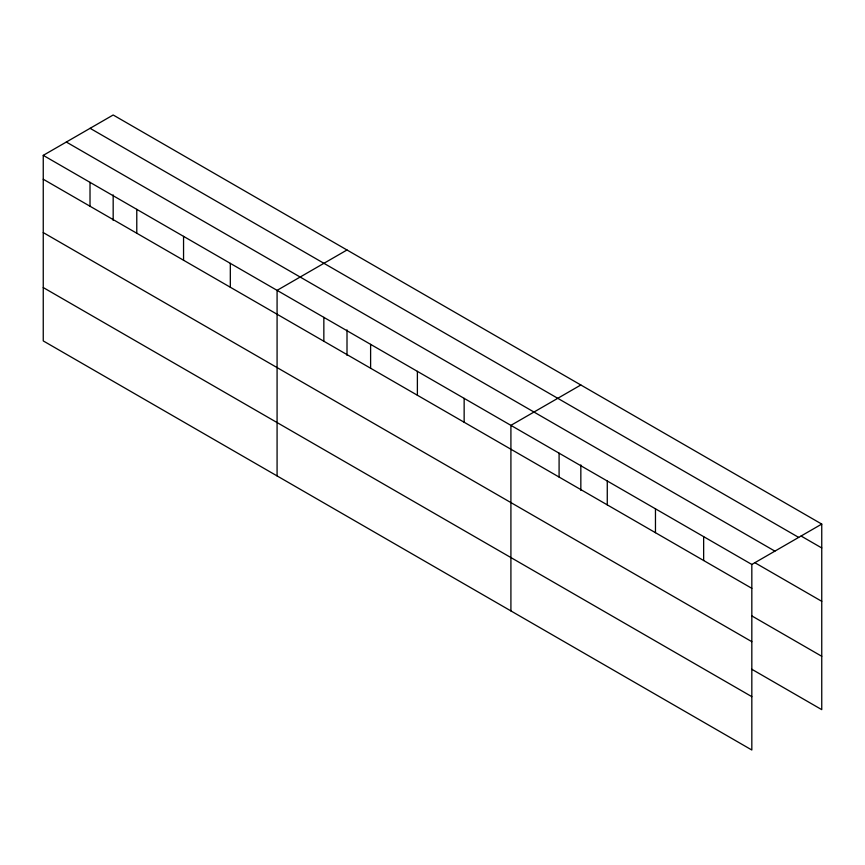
<?xml version="1.0" encoding="UTF-8"?>
<svg xmlns="http://www.w3.org/2000/svg" width="865" height="865" viewBox="0 0 865 865"><rect width="100%" height="100%" fill="white"/><g stroke="black" fill="none" stroke-linecap="round" stroke-linejoin="round"><path stroke-width="1.3" d="M43.25 155.354L751.826 564.456L751.826 750.009L43.25 340.918L43.25 155.354L113.174 114.991L821.75 524.082L821.75 709.646L751.771 669.24M347.006 249.985L277.081 290.359L277.081 475.923M580.837 384.99L510.912 425.364L510.912 610.917M751.826 564.456L821.75 524.082M801.098 536.041L821.75 547.956M90.101 128.312L798.676 537.403M66.324 142.033L774.899 551.135M755.21 562.899L821.75 601.316M43.25 179.239L751.826 588.33M751.771 615.88L821.75 656.286M43.25 232.588L751.826 641.679M43.25 287.558L751.826 696.66M703.645 536.635L703.645 560.509M655.465 508.815L655.465 532.689M607.273 480.994L607.273 504.868M580.837 464.905L580.837 490.379M559.093 453.174L559.093 477.058M464.148 398.365L464.148 422.239M417.384 371.355L417.384 395.24M370.609 344.357L370.609 368.231M347.006 329.9L347.006 355.374M323.845 317.358L323.845 341.232M230.317 263.36L230.317 287.234M183.553 236.361L183.553 260.235M136.778 209.362L136.778 233.236M113.174 194.906L113.174 220.38M90.014 182.353L90.014 206.238"/></g></svg>
